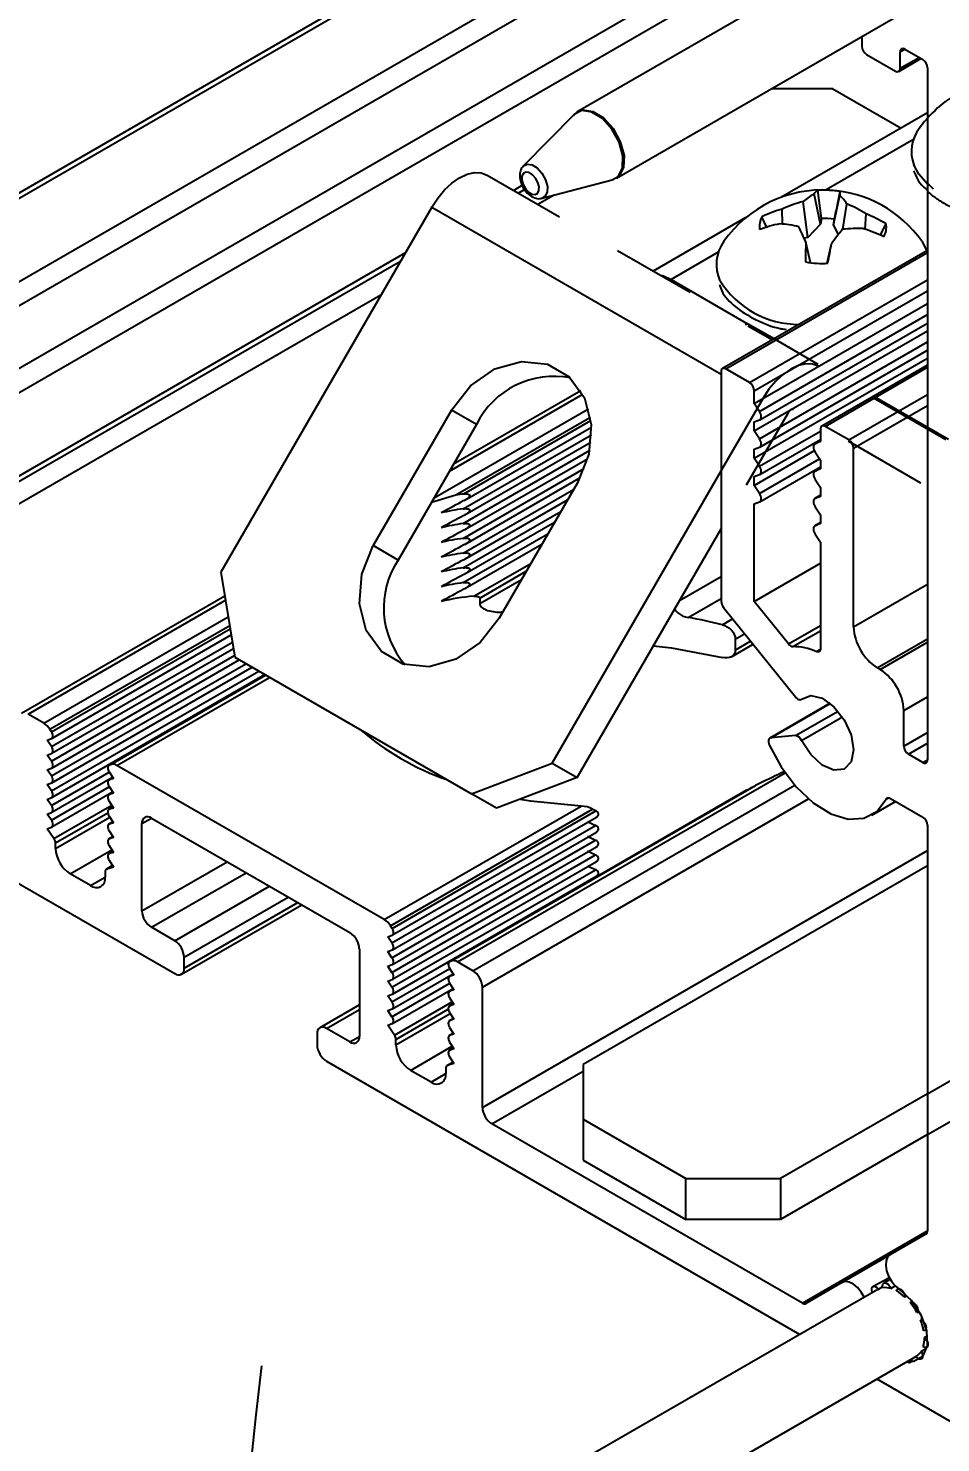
# Model space of a CAD drawing. Extents: x -1 to 10.4, y -10.7 to 0.
# Drawn here: x 6.357 to 7.72, y -5.267 to -3.153 of the extents above; entities that cross this region are included whole.
import ezdxf
from ezdxf import colors
from ezdxf.entities.mleader import LeaderData, LeaderLine
from ezdxf.math import Vec2, Vec3

# ---------------------------------------------------------------- set-up
doc = ezdxf.new("R2010")
doc.units = 0
doc.header["$LTSCALE"] = 0.5
doc.header["$MEASUREMENT"] = 0
doc.linetypes.add('HIDDEN', pattern=[0.375, 0.25, -0.125])
for name, color, linetype in [('Brackets', 181, 'CONTINUOUS'), ('Dimension', 10, 'CONTINUOUS'), ('FAB DWG', 221, 'CONTINUOUS'), ('Hardware', 242, 'CONTINUOUS'), ('Housing', 150, 'CONTINUOUS')]:
    doc.layers.add(name, color=color, linetype=linetype)
doc.styles.get("Standard").update_dxf_attribs({"font": 'arial.ttf'})

msp = doc.modelspace()

# ---------------------------------------------------------------- linework, layer by layer
at = {"layer": 'Brackets', "linetype": 'Continuous', "lineweight": 25, "transparency": 16777216}
for p, q in [((7.5593, -3.2434), (7.4671, -3.2434)), ((7.5593, -3.2434), (7.661, -3.302)), ((7.7006, -3.2791), (7.4813, -3.4057)), ((7.6797, -3.3192), (7.5493, -3.3945)), ((7.143, -3.4021), (7.1187, -3.4161)), ((6.96, -3.42), (6.6451, -3.9654)), ((6.96, -3.42), (7.3922, -3.6695)), ((7.4292, -3.4358), (7.291, -3.5156)), ((7.388, -3.4876), (7.3175, -3.5283)), ((7.3175, -3.5283), (7.4318, -3.5943)), ((7.3175, -3.5283), (7.3175, -3.5309)), ((6.8841, -3.5516), (6.0391, -4.0394)), ((7.4713, -3.6171), (7.4318, -3.5943)), ((6.9895, -3.7233), (6.8725, -3.9259)), ((7.0269, -3.7448), (6.9895, -3.7233)), ((7.0269, -3.7448), (6.9099, -3.9475)), ((7.1401, -4.2512), (7.3922, -3.8144)), ((7.1776, -3.8319), (7.0606, -4.0345)), ((7.1774, -4.2727), (7.3922, -3.9007)), ((6.9099, -3.9475), (6.8725, -3.9259)), ((6.6451, -3.9654), (6.6658, -4.0928)), ((6.6658, -4.0928), (7.0194, -4.297)), ((7.0194, -4.297), (7.1401, -4.2512)), ((7.1401, -4.2512), (7.1774, -4.2727)), ((7.1774, -4.2727), (7.0567, -4.3185)), ((7.0567, -4.3185), (7.0194, -4.297)), ((7.7006, -4.4045), (7.186, -4.7015)), ((7.186, -4.7015), (7.186, -4.7831)), ((7.7006, -4.7451), (7.4811, -4.8718)), ((7.186, -4.7831), (7.3397, -4.8718)), ((7.186, -4.7831), (7.186, -4.8441)), ((7.7006, -4.8061), (7.4811, -4.9328)), ((7.186, -4.8441), (7.3397, -4.9328)), ((7.3397, -4.9328), (7.3397, -4.8718)), ((7.3397, -4.8718), (7.4811, -4.8718)), ((7.4811, -4.8718), (7.4811, -4.9328)), ((7.4811, -4.9328), (7.3397, -4.9328))]:
    msp.add_line(p, q, dxfattribs=at)
at = {"layer": 'Brackets', "linetype": 'HIDDEN', "lineweight": 25, "transparency": 16777216}
for p, q in [((7.0427, -3.3723), (7.469, -3.6184)), ((7.9268, -3.88), (7.4713, -3.6171)), ((7.9228, -3.8804), (7.5377, -3.658)), ((7.8855, -3.9451), (7.4998, -3.7225)), ((7.8855, -3.9451), (7.5003, -3.7227)), ((8.6356, -3.8647), (7.7006, -4.4045))]:
    msp.add_line(p, q, dxfattribs=at)
at = {"layer": 'Brackets', "linetype": 'HIDDEN', "transparency": 16777216}
for p, q in [((7.455, -3.7057), (7.3922, -3.8144)), ((7.4923, -3.7273), (7.3922, -3.9007)), ((7.7006, -4.7451), (8.86, -4.0758)), ((7.7006, -4.8061), (8.86, -4.1368))]:
    msp.add_line(p, q, dxfattribs=at)
at = {"layer": 'Brackets', "linetype": 'Continuous', "lineweight": 25, "transparency": 16777216, "flags": 128}
for points in [[(6.96, -3.42), (6.9689, -3.4065), (6.979, -3.3944), (6.99, -3.3842), (7.0014, -3.3764), (7.0128, -3.3711), (7.0237, -3.3686), (7.0338, -3.369), (7.0427, -3.3723)], [(7.3013, -3.5216), (7.3061, -3.523), (7.3175, -3.5283)], [(6.9895, -3.7233), (7.0179, -3.6872), (7.0542, -3.6619), (7.0941, -3.6507), (7.1327, -3.6547), (7.1654, -3.6736), (7.1882, -3.705), (7.1983, -3.7451), (7.1947, -3.7892), (7.1776, -3.8319)], [(7.0606, -4.0345), (7.0322, -4.0706), (6.9958, -4.0958), (6.956, -4.1071), (6.9174, -4.1031), (6.8847, -4.0842), (6.8619, -4.0528), (6.8518, -4.0127), (6.8554, -3.9686), (6.8725, -3.9259)]]:
    msp.add_lwpolyline(points, dxfattribs=at)
at = {"layer": 'Brackets', "linetype": 'HIDDEN', "lineweight": 25, "transparency": 16777216, "flags": 128}
msp.add_lwpolyline([(7.5377, -3.658), (7.5288, -3.6547), (7.5187, -3.6543), (7.5077, -3.6568), (7.4963, -3.6621), (7.4849, -3.67), (7.474, -3.6802), (7.4638, -3.6922), (7.455, -3.7057)], dxfattribs=at)
at = {"layer": 'Brackets', "linetype": 'Continuous', "lineweight": 25, "transparency": 16777216}
for centre, radius, start, end in [((7.4294, -3.5908), 0.00427, 255.9205, 304.6717), ((7.1424, -3.8019), 0.1289, 78.8219, 153.7172), ((7.0171, -4.019), 0.1289, 146.2824, 221.1694)]:
    msp.add_arc(centre, radius, start, end, dxfattribs=at)
at = {"layer": 'Dimension', "transparency": 16777216}
msp.add_open_spline([(9.0855, -9.8777), (9.2782, -8.2996), (7.8957, -7.5147), (6.5131, -6.7299), (6.7059, -5.1518)], degree=3, dxfattribs=at)
at = {"layer": 'Hardware', "linetype": 'Continuous', "lineweight": 25, "transparency": 16777216}
for p, q in [((7.6289, -3.0172), (7.1783, -3.2773)), ((7.2358, -3.3769), (7.6881, -3.1158)), ((7.1728, -3.2816), (7.0968, -3.3585)), ((7.1247, -3.4069), (7.2293, -3.3795)), ((7.5405, -3.4456), (7.5313, -3.4004)), ((7.542, -3.4369), (7.5369, -3.3949)), ((7.5602, -3.4467), (7.5697, -3.4026)), ((7.4841, -3.4455), (7.4836, -3.423)), ((7.522, -3.4655), (7.5148, -3.4117)), ((7.574, -3.4533), (7.5803, -3.4155)), ((7.4604, -3.4507), (7.4531, -3.4345)), ((7.542, -3.4369), (7.5405, -3.4456)), ((7.5602, -3.4467), (7.5617, -3.4381)), ((7.6075, -3.4531), (7.6088, -3.4302)), ((7.63, -3.4623), (7.6388, -3.4452)), ((7.522, -3.4655), (7.5162, -3.4665)), ((7.5405, -3.4456), (7.522, -3.4655)), ((7.5676, -3.4609), (7.5602, -3.4467)), ((7.5256, -3.5031), (7.5189, -3.4727)), ((7.5509, -3.5041), (7.5573, -3.4749)), ((7.6921, -3.4712), (7.6997, -3.4852)), ((7.6436, -5.02), (7.6192, -5.0331)), ((7.6452, -5.0228), (7.6356, -5.028)), ((7.6265, -5.0375), (7.1782, -5.2963)), ((7.6265, -5.0375), (7.6273, -5.0371)), ((7.6273, -5.0371), (7.6338, -5.0333)), ((7.6458, -5.0361), (7.6525, -5.0321)), ((7.6572, -5.0361), (7.6561, -5.0367)), ((7.6668, -5.0489), (7.6697, -5.0471)), ((7.6781, -5.0553), (7.6752, -5.0568)), ((7.6848, -5.072), (7.6876, -5.0702)), ((7.6927, -5.0812), (7.6899, -5.0827)), ((7.6994, -5.1076), (7.6959, -5.1095)), ((7.6968, -5.0986), (7.6987, -5.0975)), ((7.6978, -5.1265), (7.691, -5.1303)), ((7.6995, -5.1239), (7.6995, -5.1239)), ((7.2357, -5.3959), (7.684, -5.1371))]:
    msp.add_line(p, q, dxfattribs=at)
at = {"layer": 'Hardware', "linetype": 'Continuous', "lineweight": 25, "transparency": 16777216, "flags": 128}
for points in [[(7.24, -3.3233), (7.2292, -3.3038), (7.2149, -3.2879), (7.1991, -3.2781), (7.1843, -3.2759), (7.1728, -3.2816)], [(7.1783, -3.2773), (7.1857, -3.2748), (7.2006, -3.277), (7.2165, -3.2868), (7.2309, -3.3028), (7.2417, -3.3224), (7.2472, -3.3428), (7.2466, -3.3608), (7.24, -3.3736), (7.2358, -3.3769)], [(7.7006, -3.2871), (7.6962, -3.2923), (7.6882, -3.3028)], [(7.2293, -3.3795), (7.2383, -3.3743), (7.2449, -3.3615), (7.2455, -3.3436), (7.24, -3.3233)], [(7.0968, -3.3585), (7.1025, -3.3557), (7.1098, -3.3568), (7.1176, -3.3616), (7.1246, -3.3695), (7.1299, -3.3791)], [(7.7006, -3.386), (7.6874, -3.3708), (7.6801, -3.3567)], [(7.1185, -3.3831), (7.1151, -3.3768), (7.1104, -3.3717), (7.1053, -3.3685), (7.1006, -3.3678), (7.0968, -3.3697), (7.0947, -3.3738), (7.0945, -3.3796), (7.0963, -3.3861), (7.0998, -3.3924), (7.1044, -3.3976), (7.1095, -3.4007), (7.1143, -3.4014), (7.118, -3.3996), (7.1201, -3.3954), (7.1203, -3.3897), (7.1185, -3.3831)], [(7.1299, -3.3791), (7.1327, -3.3891), (7.1324, -3.398), (7.1291, -3.4043), (7.1247, -3.4069)], [(7.634, -5.035), (7.6336, -5.032), (7.6341, -5.0295), (7.6355, -5.028), (7.6375, -5.0276), (7.6399, -5.0284), (7.6423, -5.0303), (7.6444, -5.033), (7.6458, -5.0361)], [(7.6184, -5.0422), (7.618, -5.0412), (7.6173, -5.0381), (7.6174, -5.0354), (7.6185, -5.0335), (7.6203, -5.0327), (7.6226, -5.0331), (7.6251, -5.0346), (7.6273, -5.0371)], [(7.6542, -5.0397), (7.655, -5.0376), (7.6567, -5.0364), (7.6589, -5.0365), (7.6613, -5.0377), (7.6636, -5.0399), (7.6655, -5.0428), (7.6666, -5.046), (7.6668, -5.0489)], [(7.6747, -5.0572), (7.6765, -5.0565), (7.6789, -5.057), (7.6813, -5.0586), (7.6835, -5.0611), (7.6851, -5.0641), (7.6859, -5.0672), (7.6858, -5.07), (7.6848, -5.072)], [(7.6899, -5.0827), (7.6923, -5.0836), (7.6947, -5.0856), (7.6967, -5.0884), (7.6981, -5.0915), (7.6985, -5.0945), (7.6981, -5.097), (7.6968, -5.0986), (7.6948, -5.0991)], [(7.6959, -5.1095), (7.6982, -5.1118), (7.7, -5.1147), (7.7011, -5.1178), (7.7012, -5.1207), (7.7004, -5.123), (7.6989, -5.1242), (7.6967, -5.1242), (7.6943, -5.1231)], [(7.691, -5.1303), (7.6926, -5.1333), (7.6933, -5.1364), (7.6931, -5.1391), (7.692, -5.141), (7.6902, -5.1418), (7.6879, -5.1415), (7.6855, -5.1399), (7.6833, -5.1375)], [(7.6769, -5.1412), (7.6769, -5.1426), (7.6764, -5.145), (7.675, -5.1465), (7.673, -5.1469), (7.6706, -5.1461), (7.6696, -5.1454)]]:
    msp.add_lwpolyline(points, dxfattribs=at)
at = {"layer": 'Hardware', "linetype": 'HIDDEN', "lineweight": 25, "transparency": 16777216, "flags": 128}
msp.add_lwpolyline([(7.9255, -3.4136), (7.8826, -3.4254), (7.8356, -3.4295), (7.7886, -3.4253), (7.7458, -3.4133), (7.711, -3.3946), (7.7006, -3.3841)], dxfattribs=at)
at = {"layer": 'Hardware', "linetype": 'HIDDEN', "lineweight": 25, "transparency": 16777216}
msp.add_arc((7.836, -3.4066), 0.1806, 111.3755, 138.5577, dxfattribs=at)
at = {"layer": 'Hardware', "linetype": 'Continuous', "lineweight": 25, "transparency": 16777216}
for centre, radius, start, end in [((7.7337, -3.3372), 0.0571, 142.8728, 199.9434), ((7.5443, -3.575), 0.1806, 86.7108, 144.912), ((7.5678, -3.4716), 0.0799, 117.1618, 131.545), ((7.5426, -3.4062), 0.0126, 116.7139, 152.8444), ((7.5443, -3.5564), 0.1616, 80.7896, 92.6319), ((7.5443, -3.575), 0.1806, 35.088, 86.7108), ((7.5281, -3.3963), 0.0421, 351.3659, 359.2938), ((7.5243, -3.4508), 0.0662, 32.2524, 46.6919), ((7.532, -3.5968), 0.1804, 105.5281, 115.9078), ((7.567, -3.605), 0.2001, 105.1019, 114.6032), ((7.5058, -3.595), 0.1944, 57.9939, 67.4497), ((7.4826, -3.4495), 0.0331, 153.0716, 187.3595), ((7.5207, -3.6442), 0.2033, 101.602, 110.4164), ((7.4655, -3.6324), 0.1879, 76.8369, 85.635), ((7.5443, -3.568), 0.1311, 82.4038, 91.0178), ((7.5362, -3.6126), 0.1963, 58.5061, 68.3172), ((7.606, -3.4494), 0.0331, 333.0716, 7.3595), ((6.974, -3.7078), 0.5935, 23.3426, 25.8), ((7.8375, -3.6722), 0.3428, 140.299, 144.8451), ((7.596, -3.6687), 0.2166, 87.6373, 95.8972), ((7.5335, -3.6774), 0.2361, 64.401, 72.3764), ((7.443, -3.5057), 0.0579, 143.3854, 205.1553), ((8.1798, -3.498), 0.6614, 177.8018, 180.3534), ((1.7431, -2.3823), 5.9159, 349.0696, 349.35707), ((7.5443, -3.3426), 0.1616, 260.7896, 272.6319), ((7.5096, -3.4544), 0.1411, 212.5361, 269.6323), ((7.6372, -5.0631), 0.0283, 72.326, 96.4306), ((7.6226, -5.0963), 0.0648, 46.9938, 60.8333), ((7.5996, -5.1193), 0.0974, 29.0925, 39.6278), ((7.6113, -5.115), 0.085, 10.7947, 22.3345), ((7.652, -5.111), 0.044, 344.1017, 2.0274), ((7.6736, -5.1194), 0.0205, 300.3881, 327.8459)]:
    msp.add_arc(centre, radius, start, end, dxfattribs=at)
for points, knots in [([(7.1803, -3.2765), (7.1799, -3.2766), (7.1762, -3.2774), (7.1737, -3.2808), (7.1715, -3.2838)], [0, 0, 0, 0, 0.0839914, 1, 1, 1, 1]), ([(7.0969, -3.3589), (7.0964, -3.3593), (7.0941, -3.3611), (7.092, -3.3664), (7.091, -3.374), (7.0927, -3.3833), (7.0973, -3.393), (7.1046, -3.4016), (7.1129, -3.4064), (7.12, -3.408), (7.1234, -3.4069), (7.1244, -3.4066)], [0, 0, 0, 0, 0.033095, 0.134925, 0.247878, 0.383631, 0.530633, 0.678484, 0.835975, 0.952988, 1, 1, 1, 1]), ([(7.6798, -3.3659), (7.6834, -3.3742), (7.6881, -3.3851), (7.6986, -3.3934), (7.7011, -3.3953)], [0, 0, 0, 0, 0.765098, 1, 1, 1, 1]), ([(7.5617, -3.4381), (7.5631, -3.431), (7.566, -3.4172), (7.5688, -3.4035), (7.5702, -3.3968)], [0, 0, 0, 0, 0.5143015, 1, 1, 1, 1]), ([(7.3898, -3.5355), (7.3908, -3.5388), (7.3945, -3.5512), (7.4126, -3.5697), (7.4427, -3.5888), (7.4701, -3.6), (7.487, -3.6026), (7.4894, -3.6029)], [0, 0, 0, 0, 0.099703, 0.373241, 0.658644, 0.950815, 1, 1, 1, 1])]:
    msp.add_open_spline(points, degree=3, knots=knots, dxfattribs=at)
at = {"layer": 'Hardware', "linetype": 'HIDDEN', "lineweight": 25, "transparency": 16777216}
msp.add_open_spline([(7.7006, -3.3965), (7.7061, -3.4017), (7.722, -3.4136), (7.7533, -3.4287), (7.7952, -3.439), (7.8401, -3.442), (7.8848, -3.4379), (7.9109, -3.4294), (7.9238, -3.4252)], degree=3, knots=[0.1711675, 0.1711675, 0.1711675, 0.1711675, 0.2689082, 0.4149633, 0.5622711, 0.7092976, 0.8563421, 1, 1, 1, 1], dxfattribs=at)
at = {"layer": 'Housing', "linetype": 'Continuous', "lineweight": 25, "transparency": 16777216}
for p, q in [((5.6782, -3.7826), (7.7006, -2.6151)), ((5.6803, -3.7895), (7.7006, -2.6232)), ((5.7342, -3.883), (7.7006, -2.7478)), ((5.7342, -3.9188), (7.7006, -2.7836)), ((7.6026, -2.9343), (5.775, -3.9894)), ((5.806, -4.0073), (7.6026, -2.9701)), ((7.6026, -3.1651), (7.6026, -3.1798)), ((7.6596, -3.1883), (7.6667, -3.1842)), ((7.6596, -3.2127), (7.6596, -3.1883)), ((7.6667, -3.1842), (7.6935, -3.1997)), ((7.6097, -3.192), (7.6526, -3.2168)), ((7.6576, -3.2173), (7.6908, -3.1981)), ((7.6596, -3.2127), (7.6879, -3.1964)), ((7.7006, -3.2119), (7.7006, -4.2459)), ((7.0822, -3.3951), (7.0952, -3.3875)), ((7.0893, -3.3992), (7.0986, -3.3938)), ((7.7006, -3.4847), (7.3943, -3.6615)), ((5.8599, -4.1007), (6.9205, -3.4884)), ((5.8649, -4.106), (6.9134, -3.5007)), ((7.3993, -3.662), (7.7006, -3.4881)), ((7.4347, -3.6824), (7.7006, -3.5289)), ((7.4417, -3.6947), (7.7006, -3.5452)), ((7.4417, -3.7135), (7.7006, -3.564)), ((7.4496, -3.7256), (7.7006, -3.5807)), ((7.4417, -3.7543), (7.7006, -3.6048)), ((7.4501, -3.7379), (7.7006, -3.5933)), ((7.4496, -3.7664), (7.7006, -3.6215)), ((7.4501, -3.7787), (7.7006, -3.6341)), ((7.4417, -3.7951), (7.7006, -3.6457)), ((7.7006, -3.6561), (7.5428, -3.7472)), ((7.3922, -3.6661), (7.3922, -4.0091)), ((7.4347, -3.6824), (7.3993, -3.662)), ((7.5478, -3.7477), (7.7006, -3.6595)), ((7.1827, -3.6946), (6.9924, -3.8044)), ((7.4417, -3.7135), (7.4417, -3.6947)), ((6.9866, -3.8146), (7.1856, -3.6997)), ((7.4496, -3.7256), (7.4417, -3.7135)), ((7.5832, -3.7681), (7.7006, -3.7003)), ((7.5902, -3.7804), (7.7006, -3.7167)), ((6.9635, -3.8546), (7.1942, -3.7214)), ((6.9958, -3.8503), (7.197, -3.7341)), ((7.008, -3.8488), (7.1977, -3.7392)), ((7.4417, -3.7412), (7.4496, -3.7381)), ((7.0069, -3.871), (7.1986, -3.7603)), ((7.0094, -3.858), (7.1986, -3.7488)), ((7.4417, -3.7543), (7.4417, -3.7412)), ((7.4496, -3.7664), (7.4417, -3.7543)), ((7.4496, -3.8073), (7.5407, -3.7547)), ((7.5407, -3.7518), (7.5407, -3.7706)), ((7.5832, -3.7681), (7.5478, -3.7477)), ((7.0095, -3.88), (7.1978, -3.7713)), ((7.4417, -3.782), (7.4496, -3.779)), ((7.4417, -3.7951), (7.4417, -3.782)), ((7.4501, -3.8196), (7.5407, -3.7672)), ((7.5407, -3.7691), (7.5324, -3.7739)), ((7.5329, -3.7737), (7.5407, -3.7691)), ((7.5407, -3.7706), (7.5329, -3.7737)), ((7.5902, -4.0474), (7.5902, -3.7804)), ((7.0069, -3.893), (7.1958, -3.7839)), ((7.0095, -3.902), (7.1928, -3.7962)), ((7.4417, -3.8359), (7.5317, -3.784)), ((7.4496, -3.8073), (7.4417, -3.7951)), ((7.4496, -3.8481), (7.5394, -3.7963)), ((7.5329, -3.7862), (7.5407, -3.7984)), ((7.5407, -3.7984), (7.5407, -3.8114)), ((7.0069, -3.9151), (7.1879, -3.8106)), ((7.0095, -3.9241), (7.1814, -3.8248)), ((7.4417, -3.8229), (7.4496, -3.8198)), ((7.4417, -3.8359), (7.4417, -3.8229)), ((7.4501, -3.8604), (7.5407, -3.8081)), ((7.5407, -3.8099), (7.5324, -3.8147)), ((7.5329, -3.8145), (7.5407, -3.81)), ((7.5407, -3.8114), (7.5329, -3.8145)), ((7.0069, -3.9371), (7.1718, -3.8419)), ((7.4496, -3.8481), (7.4417, -3.8359)), ((7.5329, -3.827), (7.5407, -3.8392)), ((7.5407, -3.8392), (7.5407, -3.8523)), ((6.9598, -3.861), (6.9958, -3.8503)), ((7.0095, -3.9461), (7.1627, -3.8577)), ((7.4417, -3.8637), (7.4496, -3.8606)), ((7.4417, -4.0094), (7.4417, -3.8637)), ((7.5407, -3.8507), (7.5324, -3.8556)), ((7.5329, -3.8553), (7.5407, -3.8508)), ((7.5407, -3.8523), (7.5329, -3.8553)), ((7.5329, -3.8678), (7.5407, -3.88)), ((7.0069, -3.9591), (7.1527, -3.875)), ((7.5407, -3.88), (7.5407, -3.8931)), ((7.0069, -3.9812), (7.1336, -3.9081)), ((7.0095, -3.9682), (7.1436, -3.8908)), ((7.5407, -3.8916), (7.5324, -3.8964)), ((7.5329, -3.8962), (7.5407, -3.8916)), ((7.5407, -3.8931), (7.5329, -3.8962)), ((7.5329, -3.9087), (7.5407, -3.9208)), ((7.0095, -3.9902), (7.1245, -3.9238)), ((7.5407, -3.9208), (7.5407, -4.0798)), ((7.4417, -4.0094), (7.5407, -3.9522)), ((7.0229, -4.0016), (7.1079, -3.9525)), ((7.0317, -4.0043), (7.1011, -3.9643)), ((7.3302, -4.0081), (7.3922, -3.9723)), ((7.0317, -4.0125), (7.0941, -3.9765)), ((7.5902, -4.0474), (7.7006, -3.9837)), ((6.651, -4.0016), (6.3473, -4.1769)), ((6.3572, -4.1779), (6.652, -4.0077)), ((7.0317, -4.0043), (7.0317, -4.0125)), ((7.3429, -4.0334), (7.3922, -4.005)), ((7.4927, -4.0728), (7.4417, -4.0094)), ((6.3804, -4.1912), (6.656, -4.0322)), ((7.3942, -4.0442), (7.4095, -4.0353)), ((7.3958, -4.0182), (7.5034, -4.1521)), ((5.6933, -4.0559), (6.576, -4.5655)), ((6.3895, -4.2003), (6.6581, -4.0453)), ((6.3921, -4.2043), (6.6589, -4.0503)), ((7.4135, -4.0657), (7.4274, -4.0576)), ((7.4927, -4.0728), (7.5407, -4.0451)), ((7.4996, -4.0769), (7.5407, -4.0531)), ((6.3918, -4.226), (6.6621, -4.07)), ((6.3924, -4.2142), (6.6604, -4.0595)), ((7.4079, -4.092), (7.4401, -4.0734)), ((7.4135, -4.0657), (7.4135, -4.082)), ((7.4135, -4.082), (7.4364, -4.0688)), ((7.6256, -4.1086), (7.7006, -4.0653)), ((7.6298, -4.1111), (7.7006, -4.0702)), ((6.3918, -4.2481), (6.6654, -4.0902)), ((6.3924, -4.2362), (6.6637, -4.0796)), ((6.3924, -4.2583), (6.6724, -4.0966)), ((7.5345, -4.0843), (7.5407, -4.0807)), ((6.3918, -4.2701), (6.6824, -4.1024)), ((6.3918, -4.2922), (6.7015, -4.1134)), ((6.3924, -4.2803), (6.6915, -4.1077)), ((6.3924, -4.3023), (6.7106, -4.1187)), ((6.7114, -4.1192), (6.4776, -4.2541)), ((6.478, -4.2539), (6.7114, -4.1192)), ((6.4806, -4.2529), (6.7118, -4.1194)), ((7.6298, -4.1111), (7.6256, -4.1086)), ((6.4897, -4.2543), (6.7176, -4.1228)), ((7.5551, -4.1616), (7.465, -4.2137)), ((7.4664, -4.2132), (7.5554, -4.1618)), ((7.6652, -4.1723), (7.7006, -4.1519)), ((6.3804, -4.1912), (6.3572, -4.1779)), ((7.5034, -4.2099), (7.5669, -4.1732)), ((7.5125, -4.2172), (7.5735, -4.1819)), ((7.6652, -4.2254), (7.6652, -4.1723)), ((6.3921, -4.2043), (6.3895, -4.2003)), ((7.6652, -4.2254), (7.7006, -4.205)), ((6.3855, -4.2169), (6.3921, -4.2143)), ((6.3918, -4.226), (6.3855, -4.2169)), ((7.5034, -4.2099), (7.4664, -4.2132)), ((7.6722, -4.2376), (7.7006, -4.2213)), ((6.3855, -4.2389), (6.3921, -4.2364)), ((6.3918, -4.2481), (6.3855, -4.2389)), ((7.6935, -4.2499), (7.6722, -4.2376)), ((7.6935, -4.2499), (7.7006, -4.2459)), ((6.3855, -4.261), (6.3921, -4.2584)), ((6.3918, -4.2701), (6.3855, -4.261)), ((6.3918, -4.3142), (6.4782, -4.2643)), ((6.4806, -4.2529), (6.478, -4.2539)), ((6.478, -4.2639), (6.4845, -4.274)), ((6.8891, -4.4849), (6.4897, -4.2543)), ((6.9984, -4.548), (7.4878, -4.2654)), ((6.3855, -4.283), (6.3921, -4.2805)), ((6.3918, -4.2922), (6.3855, -4.283)), ((6.3918, -4.3363), (6.4782, -4.2864)), ((6.3924, -4.3244), (6.4832, -4.272)), ((6.4836, -4.2727), (6.4776, -4.2761)), ((6.478, -4.286), (6.4845, -4.2961)), ((6.4782, -4.2759), (6.4837, -4.2727)), ((6.4845, -4.274), (6.4782, -4.2759)), ((6.9893, -4.5466), (7.4436, -4.2843)), ((7.0215, -4.5613), (7.5022, -4.2838)), ((6.3855, -4.3051), (6.3921, -4.3025)), ((6.3918, -4.3142), (6.3855, -4.3051)), ((6.3924, -4.3464), (6.4832, -4.294)), ((6.4836, -4.2947), (6.4776, -4.2982)), ((6.478, -4.308), (6.4845, -4.3181)), ((6.4782, -4.2979), (6.4837, -4.2948)), ((6.4845, -4.2961), (6.4782, -4.2979)), ((7.4301, -4.2916), (6.9863, -4.5478)), ((6.9867, -4.5476), (7.4314, -4.2908)), ((7.0356, -4.5858), (7.523, -4.3045)), ((7.6175, -4.3286), (7.6529, -4.3081)), ((7.6386, -4.3048), (7.6423, -4.3027)), ((7.6451, -4.3036), (7.6935, -4.3316)), ((6.3855, -4.3271), (6.3921, -4.3246)), ((6.3918, -4.3363), (6.3855, -4.3271)), ((6.3956, -4.3637), (6.4818, -4.314)), ((6.3978, -4.3703), (6.4761, -4.3251)), ((6.3978, -4.3784), (6.479, -4.3316)), ((6.4836, -4.3168), (6.4776, -4.3202)), ((6.478, -4.3301), (6.4845, -4.3402)), ((6.4782, -4.32), (6.4837, -4.3168)), ((6.4845, -4.3181), (6.4782, -4.32)), ((6.8891, -4.4849), (7.1831, -4.3151)), ((6.8982, -4.494), (7.2002, -4.3196)), ((6.9007, -4.498), (7.2052, -4.3222)), ((6.9011, -4.5078), (7.2059, -4.3319)), ((6.3855, -4.3492), (6.3921, -4.3466)), ((6.3956, -4.3637), (6.3855, -4.3492)), ((6.4836, -4.3388), (6.4776, -4.3423)), ((6.478, -4.3521), (6.4845, -4.3622)), ((6.4782, -4.342), (6.4837, -4.3389)), ((6.4845, -4.3402), (6.4782, -4.342)), ((6.527, -4.3412), (6.5411, -4.333)), ((6.527, -4.4718), (6.527, -4.3412)), ((6.5411, -4.333), (6.8376, -4.5042)), ((6.9005, -4.5197), (7.2048, -4.3441)), ((6.9011, -4.5299), (7.2059, -4.3539)), ((7.7006, -4.3438), (7.7006, -4.95)), ((6.3978, -4.3784), (6.3978, -4.3703)), ((6.4836, -4.3609), (6.4776, -4.3643)), ((6.478, -4.3742), (6.4845, -4.3843)), ((6.4782, -4.3641), (6.4837, -4.3609)), ((6.4845, -4.3622), (6.4782, -4.3641)), ((6.9005, -4.5417), (7.2048, -4.3661)), ((6.4198, -4.4164), (6.4821, -4.3804)), ((6.4836, -4.3829), (6.4776, -4.3864)), ((6.478, -4.3962), (6.4845, -4.4063)), ((6.4782, -4.3861), (6.4837, -4.383)), ((6.4845, -4.3843), (6.4782, -4.3861)), ((6.9005, -4.5638), (7.2048, -4.3881)), ((6.9011, -4.5519), (7.2059, -4.376)), ((7.0356, -4.7655), (7.7006, -4.3816)), ((6.4503, -4.434), (6.4198, -4.4164)), ((6.4722, -4.4132), (6.4722, -4.4214)), ((6.4831, -4.4042), (6.4739, -4.4095)), ((6.4745, -4.4093), (6.4832, -4.4042)), ((6.4845, -4.4063), (6.4745, -4.4093)), ((6.527, -4.4718), (6.6543, -4.3983)), ((6.5411, -4.4963), (6.6825, -4.4147)), ((6.9005, -4.5858), (7.2048, -4.4102)), ((6.9011, -4.574), (7.2059, -4.398)), ((6.4503, -4.434), (6.4722, -4.4214)), ((6.576, -4.5165), (6.7175, -4.4348)), ((6.9011, -4.596), (7.2059, -4.4201)), ((6.5902, -4.541), (6.7457, -4.4512)), ((6.5902, -4.5573), (6.7599, -4.4593)), ((6.586, -4.5665), (6.7657, -4.4627)), ((6.576, -4.5165), (6.5411, -4.4963)), ((6.9007, -4.498), (6.8982, -4.494)), ((6.8942, -4.5106), (6.9007, -4.508)), ((6.9005, -4.5197), (6.8942, -4.5106)), ((6.5902, -4.5573), (6.5902, -4.541)), ((6.8518, -4.5287), (6.8518, -4.6593)), ((6.8942, -4.5326), (6.9007, -4.53)), ((6.9005, -4.5417), (6.8942, -4.5326)), ((6.8942, -4.5546), (6.9007, -4.5521)), ((6.9005, -4.5638), (6.8942, -4.5546)), ((6.9005, -4.6079), (6.9869, -4.558)), ((6.9893, -4.5466), (6.9867, -4.5476)), ((6.9867, -4.5576), (6.9932, -4.5677)), ((7.0215, -4.5613), (6.9984, -4.548)), ((6.8942, -4.5767), (6.9007, -4.5741)), ((6.9005, -4.5858), (6.8942, -4.5767)), ((6.9005, -4.6299), (6.9869, -4.58)), ((6.9011, -4.618), (6.9919, -4.5656)), ((6.9923, -4.5663), (6.9863, -4.5698)), ((6.9867, -4.5796), (6.9932, -4.5897)), ((6.9869, -4.5695), (6.9924, -4.5664)), ((6.9932, -4.5677), (6.9869, -4.5695)), ((7.0356, -4.7655), (7.0356, -4.5858)), ((6.8942, -4.5987), (6.9007, -4.5962)), ((6.9005, -4.6079), (6.8942, -4.5987)), ((6.9011, -4.6401), (6.9919, -4.5877)), ((6.9043, -4.6574), (6.9905, -4.6076)), ((6.9923, -4.5884), (6.9863, -4.5918)), ((6.9867, -4.6017), (6.9932, -4.6118)), ((6.9869, -4.5916), (6.9924, -4.5884)), ((6.9932, -4.5897), (6.9869, -4.5916)), ((6.8518, -4.6123), (6.7927, -4.6464)), ((6.8027, -4.6474), (6.8518, -4.619)), ((6.8942, -4.6208), (6.9007, -4.6182)), ((6.9005, -4.6299), (6.8942, -4.6208)), ((6.9065, -4.6639), (6.9847, -4.6188)), ((6.9065, -4.6721), (6.9877, -4.6253)), ((6.9923, -4.6104), (6.9863, -4.6139)), ((6.9867, -4.6237), (6.9932, -4.6338)), ((6.9869, -4.6136), (6.9924, -4.6105)), ((6.9932, -4.6118), (6.9869, -4.6136)), ((6.8376, -4.6675), (6.8027, -4.6474)), ((6.8942, -4.6428), (6.9007, -4.6403)), ((6.9043, -4.6574), (6.8942, -4.6428)), ((6.9923, -4.6325), (6.9863, -4.6359)), ((6.9867, -4.6458), (6.9932, -4.6559)), ((6.9869, -4.6357), (6.9924, -4.6325)), ((6.9932, -4.6338), (6.9869, -4.6357)), ((6.7886, -4.6555), (6.7886, -4.6719)), ((6.8376, -4.6675), (6.8518, -4.6593)), ((6.9065, -4.6721), (6.9065, -4.6639)), ((6.9923, -4.6545), (6.9863, -4.658)), ((6.9867, -4.6678), (6.9932, -4.6779)), ((6.9869, -4.6577), (6.9924, -4.6546)), ((6.9932, -4.6559), (6.9869, -4.6577)), ((6.9284, -4.7101), (6.9907, -4.6741)), ((6.9923, -4.6766), (6.9863, -4.68)), ((6.9867, -4.6899), (6.9932, -4.7)), ((6.9869, -4.6798), (6.9924, -4.6766)), ((6.9932, -4.6779), (6.9869, -4.6798)), ((6.8027, -4.6964), (7.5101, -5.1047)), ((6.959, -4.7277), (6.9284, -4.7101)), ((6.9809, -4.7068), (6.9809, -4.715)), ((6.9918, -4.6978), (6.9825, -4.7032)), ((6.9831, -4.7029), (6.9919, -4.6979)), ((6.9932, -4.7), (6.9831, -4.7029)), ((7.0498, -4.79), (7.186, -4.7113)), ((6.959, -4.7277), (6.9809, -4.715)), ((7.5138, -5.0579), (7.0498, -4.79)), ((7.5138, -5.0579), (7.7006, -4.95)), ((7.6985, -4.9546), (7.6445, -4.9858)), ((7.5728, -5.0272), (7.6441, -4.986)), ((7.5728, -5.0272), (7.5188, -5.0584)), ((7.6251, -5.1711), (7.743, -5.2391))]:
    msp.add_line(p, q, dxfattribs=at)
at = {"layer": 'Housing', "linetype": 'Continuous', "lineweight": 25, "transparency": 16777216, "flags": 128}
for points in [[(7.4496, -3.7381), (7.4507, -3.7375), (7.4515, -3.7364), (7.452, -3.735), (7.4521, -3.7333), (7.452, -3.7315), (7.4515, -3.7295), (7.4507, -3.7275), (7.4496, -3.7256)], [(7.4496, -3.779), (7.4507, -3.7783), (7.4515, -3.7772), (7.452, -3.7758), (7.4521, -3.7742), (7.452, -3.7723), (7.4515, -3.7703), (7.4507, -3.7683), (7.4496, -3.7664)], [(7.5329, -3.7737), (7.5318, -3.7744), (7.531, -3.7754), (7.5305, -3.7768), (7.5303, -3.7785), (7.5305, -3.7803), (7.531, -3.7823), (7.5318, -3.7843), (7.5329, -3.7862)], [(7.4496, -3.8198), (7.4507, -3.8191), (7.4515, -3.8181), (7.452, -3.8167), (7.4521, -3.815), (7.452, -3.8131), (7.4515, -3.8112), (7.4507, -3.8092), (7.4496, -3.8073)], [(7.5329, -3.8145), (7.5318, -3.8152), (7.531, -3.8162), (7.5305, -3.8176), (7.5303, -3.8193), (7.5305, -3.8212), (7.531, -3.8231), (7.5318, -3.8251), (7.5329, -3.827)], [(7.4496, -3.8606), (7.4507, -3.8599), (7.4515, -3.8589), (7.452, -3.8575), (7.4521, -3.8558), (7.452, -3.854), (7.4515, -3.852), (7.4507, -3.85), (7.4496, -3.8481)], [(7.5329, -3.8553), (7.5318, -3.856), (7.531, -3.8571), (7.5305, -3.8585), (7.5303, -3.8601), (7.5305, -3.862), (7.531, -3.864), (7.5318, -3.8659), (7.5329, -3.8678)], [(7.5329, -3.8962), (7.5318, -3.8968), (7.531, -3.8979), (7.5305, -3.8993), (7.5303, -3.901), (7.5305, -3.9028), (7.531, -3.9048), (7.5318, -3.9068), (7.5329, -3.9087)], [(7.2913, -4.0756), (7.3179, -4.0786), (7.3942, -4.0931)], [(7.5407, -4.0798), (7.5406, -4.0812), (7.5403, -4.0824), (7.5397, -4.0834), (7.539, -4.0842), (7.538, -4.0846), (7.5369, -4.0848), (7.5358, -4.0847), (7.5345, -4.0843)], [(7.5034, -4.1521), (7.5045, -4.1534), (7.5057, -4.1544), (7.507, -4.1553), (7.5083, -4.1558), (7.5095, -4.1561), (7.5106, -4.1562), (7.5116, -4.1559), (7.5125, -4.1553)], [(7.5125, -4.1553), (7.5261, -4.1499), (7.5432, -4.1539), (7.5609, -4.1667), (7.5762, -4.1861), (7.5866, -4.2089), (7.5902, -4.2311), (7.5866, -4.2492), (7.5762, -4.26), (7.5609, -4.2617), (7.5432, -4.254), (7.5261, -4.2383), (7.5125, -4.2172)], [(6.3921, -4.2143), (6.3929, -4.2138), (6.3936, -4.213), (6.394, -4.2118), (6.3941, -4.2105), (6.394, -4.209), (6.3936, -4.2074), (6.3929, -4.2058), (6.3921, -4.2043)], [(6.3921, -4.2364), (6.3929, -4.2358), (6.3936, -4.2349), (6.394, -4.2338), (6.3941, -4.2324), (6.3939, -4.2308), (6.3935, -4.2292), (6.3928, -4.2276), (6.3918, -4.226)], [(7.4664, -4.2132), (7.4653, -4.2135), (7.4643, -4.2142), (7.4635, -4.2152), (7.4631, -4.2165), (7.4629, -4.2181), (7.463, -4.2198), (7.4634, -4.2217), (7.4641, -4.2235)], [(7.4641, -4.2235), (7.482, -4.2567), (7.5044, -4.2862), (7.5298, -4.3101), (7.5564, -4.3266), (7.5823, -4.3345), (7.6057, -4.3334), (7.6249, -4.3233), (7.6386, -4.3048)], [(6.3921, -4.2584), (6.3929, -4.2579), (6.3936, -4.257), (6.394, -4.2558), (6.3941, -4.2544), (6.3939, -4.2529), (6.3935, -4.2512), (6.3928, -4.2496), (6.3918, -4.2481)], [(6.478, -4.2539), (6.4771, -4.2545), (6.4765, -4.2553), (6.4761, -4.2564), (6.476, -4.2578), (6.4761, -4.2593), (6.4765, -4.2608), (6.4771, -4.2624), (6.478, -4.2639)], [(6.3921, -4.2805), (6.3929, -4.2799), (6.3936, -4.279), (6.394, -4.2779), (6.3941, -4.2765), (6.3939, -4.2749), (6.3935, -4.2733), (6.3928, -4.2717), (6.3918, -4.2701)], [(6.4782, -4.2759), (6.4773, -4.2764), (6.4766, -4.2772), (6.4761, -4.2783), (6.476, -4.2796), (6.4761, -4.2812), (6.4765, -4.2828), (6.4771, -4.2844), (6.478, -4.286)], [(6.3921, -4.3025), (6.3929, -4.302), (6.3936, -4.3011), (6.394, -4.2999), (6.3941, -4.2985), (6.3939, -4.297), (6.3935, -4.2953), (6.3928, -4.2937), (6.3918, -4.2922)], [(6.4782, -4.2979), (6.4773, -4.2984), (6.4766, -4.2992), (6.4761, -4.3003), (6.476, -4.3017), (6.4761, -4.3032), (6.4765, -4.3048), (6.4771, -4.3065), (6.478, -4.308)], [(7.1831, -4.3151), (7.1076, -4.3076), (7.0922, -4.3051)], [(7.6386, -4.3048), (7.6391, -4.304), (7.6397, -4.3034), (7.6404, -4.303), (7.6412, -4.3027), (7.6421, -4.3027), (7.6431, -4.3028), (7.6441, -4.3031), (7.6451, -4.3036)], [(6.3921, -4.3246), (6.3929, -4.324), (6.3936, -4.3231), (6.394, -4.322), (6.3941, -4.3206), (6.3939, -4.319), (6.3935, -4.3174), (6.3928, -4.3158), (6.3918, -4.3142)], [(6.4782, -4.32), (6.4773, -4.3205), (6.4766, -4.3213), (6.4761, -4.3224), (6.476, -4.3237), (6.4761, -4.3253), (6.4765, -4.3269), (6.4771, -4.3285), (6.478, -4.3301)], [(6.3921, -4.3466), (6.3929, -4.3461), (6.3936, -4.3452), (6.394, -4.344), (6.3941, -4.3426), (6.3939, -4.3411), (6.3935, -4.3394), (6.3928, -4.3378), (6.3918, -4.3363)], [(6.4782, -4.342), (6.4773, -4.3425), (6.4766, -4.3433), (6.4761, -4.3444), (6.476, -4.3458), (6.4761, -4.3473), (6.4765, -4.3489), (6.4771, -4.3506), (6.478, -4.3521)], [(6.4782, -4.3641), (6.4773, -4.3646), (6.4766, -4.3654), (6.4761, -4.3665), (6.476, -4.3678), (6.4761, -4.3694), (6.4765, -4.371), (6.4771, -4.3726), (6.478, -4.3742)], [(6.4782, -4.3861), (6.4773, -4.3866), (6.4766, -4.3874), (6.4761, -4.3885), (6.476, -4.3899), (6.4761, -4.3914), (6.4765, -4.393), (6.4771, -4.3946), (6.478, -4.3962)], [(6.9007, -4.508), (6.9016, -4.5075), (6.9022, -4.5066), (6.9026, -4.5055), (6.9028, -4.5042), (6.9026, -4.5027), (6.9022, -4.5011), (6.9016, -4.4995), (6.9007, -4.498)], [(6.9007, -4.53), (6.9016, -4.5295), (6.9023, -4.5286), (6.9027, -4.5274), (6.9028, -4.526), (6.9026, -4.5245), (6.9021, -4.5228), (6.9014, -4.5212), (6.9005, -4.5197)], [(6.9007, -4.5521), (6.9016, -4.5515), (6.9023, -4.5506), (6.9027, -4.5495), (6.9028, -4.5481), (6.9026, -4.5465), (6.9021, -4.5449), (6.9014, -4.5433), (6.9005, -4.5417)], [(6.9007, -4.5741), (6.9016, -4.5736), (6.9023, -4.5727), (6.9027, -4.5715), (6.9028, -4.5701), (6.9026, -4.5686), (6.9021, -4.5669), (6.9014, -4.5653), (6.9005, -4.5638)], [(6.9867, -4.5476), (6.9858, -4.5481), (6.9852, -4.549), (6.9848, -4.5501), (6.9846, -4.5514), (6.9848, -4.5529), (6.9852, -4.5545), (6.9858, -4.5561), (6.9867, -4.5576)], [(6.9007, -4.5962), (6.9016, -4.5956), (6.9023, -4.5947), (6.9027, -4.5936), (6.9028, -4.5922), (6.9026, -4.5906), (6.9021, -4.589), (6.9014, -4.5874), (6.9005, -4.5858)], [(6.9869, -4.5695), (6.986, -4.57), (6.9853, -4.5708), (6.9848, -4.5719), (6.9846, -4.5733), (6.9848, -4.5748), (6.9851, -4.5764), (6.9858, -4.5781), (6.9867, -4.5796)], [(6.9869, -4.5916), (6.986, -4.5921), (6.9853, -4.5929), (6.9848, -4.594), (6.9846, -4.5953), (6.9848, -4.5969), (6.9851, -4.5985), (6.9858, -4.6001), (6.9867, -4.6017)], [(6.9007, -4.6182), (6.9016, -4.6177), (6.9023, -4.6168), (6.9027, -4.6156), (6.9028, -4.6142), (6.9026, -4.6127), (6.9021, -4.611), (6.9014, -4.6094), (6.9005, -4.6079)], [(6.9869, -4.6136), (6.986, -4.6141), (6.9853, -4.6149), (6.9848, -4.616), (6.9846, -4.6174), (6.9848, -4.6189), (6.9851, -4.6205), (6.9858, -4.6222), (6.9867, -4.6237)], [(6.9007, -4.6403), (6.9016, -4.6397), (6.9023, -4.6388), (6.9027, -4.6377), (6.9028, -4.6363), (6.9026, -4.6347), (6.9021, -4.6331), (6.9014, -4.6315), (6.9005, -4.6299)], [(6.9869, -4.6357), (6.986, -4.6362), (6.9853, -4.637), (6.9848, -4.6381), (6.9846, -4.6394), (6.9848, -4.641), (6.9851, -4.6426), (6.9858, -4.6442), (6.9867, -4.6458)], [(6.9869, -4.6577), (6.986, -4.6582), (6.9853, -4.659), (6.9848, -4.6601), (6.9846, -4.6615), (6.9848, -4.663), (6.9851, -4.6646), (6.9858, -4.6663), (6.9867, -4.6678)], [(6.9869, -4.6798), (6.986, -4.6803), (6.9853, -4.6811), (6.9848, -4.6822), (6.9846, -4.6835), (6.9848, -4.685), (6.9851, -4.6867), (6.9858, -4.6883), (6.9867, -4.6899)], [(7.6445, -4.9858), (7.6408, -4.9894), (7.6386, -4.9949), (7.6382, -5.0018), (7.6395, -5.0096), (7.6425, -5.0177), (7.6469, -5.0253), (7.6524, -5.0319), (7.6585, -5.037)], [(7.606, -5.0493), (7.6058, -5.049), (7.6014, -5.0414), (7.5959, -5.0348), (7.5898, -5.0297), (7.5836, -5.0266), (7.5778, -5.0258), (7.5728, -5.0272)], [(7.6585, -5.037), (7.6764, -5.0533), (7.6908, -5.0753), (7.6991, -5.0995), (7.6999, -5.1215), (7.6932, -5.1377), (7.68, -5.1453), (7.67, -5.1452)]]:
    msp.add_lwpolyline(points, dxfattribs=at)
at = {"layer": 'Housing', "linetype": 'HIDDEN', "lineweight": 25, "transparency": 16777216, "flags": 128}
msp.add_lwpolyline([(7.5003, -3.7227), (7.4995, -3.7224), (7.4985, -3.7223), (7.4974, -3.7226), (7.4963, -3.7231), (7.4952, -3.7239), (7.4942, -3.7248), (7.4932, -3.726), (7.4923, -3.7273)], dxfattribs=at)
at = {"layer": 'Housing', "linetype": 'Continuous', "lineweight": 25, "transparency": 16777216}
for centre, radius, start, end in [((7.618, -3.1791), 0.0154, 182.6055, 237.3945), ((7.6639, -3.1876), 0.00437, 50.7967, 189.214), ((7.6553, -3.2134), 0.00437, 230.7967, 9.214), ((7.6852, -3.2126), 0.0154, 2.6055, 57.3945), ((7.3965, -3.6654), 0.00437, 50.7967, 189.214), ((7.4264, -3.6954), 0.0154, 2.6055, 57.3945), ((7.545, -3.7511), 0.00437, 50.7967, 189.214), ((7.5749, -3.7811), 0.0154, 2.6055, 57.3945), ((7.4076, -4.0084), 0.0153, 182.6393, 219.7721), ((7.2312, -4.6951), 0.671, 75.9401, 80.4117), ((7.667, -4.0439), 0.0768, 182.6055, 237.3945), ((7.5005, -4.0676), 0.00936, 213.8979, 264.4975), ((7.5008, -4.1573), 0.0804, 65.2098, 90.8907), ((7.5884, -4.1758), 0.0768, 2.6055, 57.3945), ((6.3657, -4.2151), 0.028, 31.8166, 58.3212), ((7.1189, -3.8888), 0.4102, 229.4165, 250.5889), ((7.5019, -4.221), 0.0112, 19.9889, 82.5983), ((7.6805, -4.2247), 0.0154, 182.6055, 237.3945), ((7.6963, -4.2466), 0.00437, 230.7967, 9.214), ((6.4836, -4.2632), 0.0107, 55.5958, 106.5632), ((6.5356, -4.3398), 0.00873, 50.7967, 189.214), ((7.6852, -4.3445), 0.0154, 2.6055, 57.3945), ((6.3859, -4.3708), 0.012, 2.3555, 35.7765), ((6.4454, -4.3763), 0.0476, 182.6055, 237.3945), ((6.4759, -4.4127), 0.00371, 112.5512, 187.6416), ((6.4588, -4.4235), 0.0135, 230.7967, 9.2139), ((6.5577, -4.4704), 0.0307, 182.6055, 237.3945), ((6.8744, -4.5087), 0.028, 31.8165, 58.3212), ((6.5594, -4.5424), 0.0307, 2.6055, 57.3945), ((6.8211, -4.5301), 0.0307, 2.6055, 57.3945), ((6.5815, -4.5587), 0.00873, 230.7967, 9.214), ((6.9923, -4.5568), 0.0107, 55.5961, 106.5613), ((7.0049, -4.5872), 0.0307, 2.6055, 57.3945), ((6.7972, -4.6541), 0.00873, 50.7967, 189.214), ((6.8432, -4.6607), 0.00873, 230.7967, 9.214), ((6.8945, -4.6644), 0.012, 2.3554, 35.7765), ((6.8193, -4.6705), 0.0307, 182.6055, 237.3945), ((6.9541, -4.6699), 0.0476, 182.6054, 237.3945), ((6.9846, -4.7064), 0.00371, 112.5511, 187.6412), ((6.9675, -4.7172), 0.0135, 230.7966, 9.2134), ((7.0663, -4.7641), 0.0307, 182.6055, 237.3945), ((7.6956, -4.9505), 0.00503, 305.698, 5.6204), ((7.5168, -5.0538), 0.00503, 234.3818, 294.3139)]:
    msp.add_arc(centre, radius, start, end, dxfattribs=at)
for centre, major_axis, ratio, start_param, end_param in [((7.2197, -3.7917), (0.4372, 0.2133), 0.07505, 2.039413, 2.130338), ((7.2197, -4.3579), (-0.325, 0.4684), 0.625209, 5.951022, 5.983172), ((7.2197, -4.3505), (-0.3365, 0.4294), 0.650969, 5.913482, 6.001685), ((7.2197, -3.8138), (0.4372, 0.2133), 0.075065, 2.039407, 2.130332), ((7.2197, -4.3726), (-0.3365, 0.4294), 0.650969, 5.913481, 6.001685), ((7.2197, -3.8358), (0.4372, 0.2133), 0.075064, 2.039406, 2.130332), ((7.2197, -4.3946), (-0.3365, 0.4294), 0.650969, 5.913482, 6.001684), ((7.2197, -3.8579), (0.4372, 0.2133), 0.075064, 2.039407, 2.130332), ((7.2197, -4.4167), (-0.3365, 0.4294), 0.650969, 5.91348, 6.001684), ((7.2197, -3.8799), (0.4372, 0.2133), 0.075065, 2.039405, 2.130331), ((7.2197, -4.4387), (-0.3365, 0.4294), 0.650969, 5.913482, 6.001684), ((7.2197, -3.902), (0.4372, 0.2133), 0.075065, 2.039407, 2.130331), ((7.2197, -4.4608), (-0.3365, 0.4294), 0.650969, 5.91348, 6.001684), ((7.2197, -3.924), (0.4372, 0.2133), 0.075064, 2.039406, 2.130331), ((7.2197, -4.4828), (-0.3365, 0.4294), 0.650971, 5.872143, 6.001681), ((7.2197, -4.3579), (0.4372, 0.2133), 0.07505, 5.180997, 5.213148), ((7.2197, -3.865), (-0.325, 0.4684), 0.625208, 2.259632, 2.271065), ((7.2197, -3.9079), (-0.3365, 0.4294), 0.650967, 2.20223, 2.229778), ((7.2197, -3.9299), (-0.3365, 0.4294), 0.650967, 2.20223, 2.229778), ((7.2197, -3.952), (-0.3365, 0.4294), 0.650967, 2.20223, 2.229778), ((7.2197, -3.974), (-0.3365, 0.4294), 0.650967, 2.20223, 2.229778)]:
    msp.add_ellipse(centre, major_axis=major_axis, ratio=ratio, start_param=start_param, end_param=end_param, dxfattribs=at)
for points, knots in [([(7.008, -3.8488), (7.0097, -3.8486), (7.0114, -3.8485), (7.0139, -3.8488), (7.0147, -3.849), (7.0161, -3.8497), (7.0167, -3.8502), (7.0167, -3.8519), (7.0161, -3.8528), (7.0147, -3.8544), (7.0139, -3.855), (7.0114, -3.8568), (7.0097, -3.8579), (7.008, -3.8588)], [0, 0, 0, 0, 0.25, 0.25, 0.375, 0.375, 0.5, 0.5, 0.625, 0.625, 0.75, 0.75, 1, 1, 1, 1]), ([(7.0069, -3.871), (7.0088, -3.8707), (7.0106, -3.8706), (7.0132, -3.8708), (7.0141, -3.8709), (7.0156, -3.8714), (7.0164, -3.8719), (7.0169, -3.8734), (7.0164, -3.8745), (7.015, -3.8761), (7.0142, -3.8769), (7.0116, -3.8788), (7.0098, -3.8799), (7.008, -3.8808)], [0, 0, 0, 0, 0.25, 0.25, 0.375, 0.375, 0.5, 0.5, 0.625, 0.625, 0.75, 0.75, 1, 1, 1, 1]), ([(7.0069, -3.893), (7.0088, -3.8928), (7.0106, -3.8926), (7.0132, -3.8928), (7.0141, -3.8929), (7.0156, -3.8935), (7.0164, -3.8939), (7.0169, -3.8955), (7.0164, -3.8965), (7.015, -3.8982), (7.0142, -3.8989), (7.0116, -3.9008), (7.0098, -3.9019), (7.008, -3.9029)], [0, 0, 0, 0, 0.25, 0.25, 0.375, 0.375, 0.5, 0.5, 0.625, 0.625, 0.75, 0.75, 1, 1, 1, 1]), ([(7.0069, -3.9151), (7.0088, -3.9148), (7.0106, -3.9147), (7.0132, -3.9149), (7.0141, -3.915), (7.0156, -3.9155), (7.0164, -3.9159), (7.0169, -3.9175), (7.0164, -3.9186), (7.015, -3.9202), (7.0142, -3.921), (7.0116, -3.9229), (7.0098, -3.924), (7.008, -3.9249)], [0, 0, 0, 0, 0.25, 0.25, 0.375, 0.375, 0.5, 0.5, 0.625, 0.625, 0.75, 0.75, 1, 1, 1, 1]), ([(7.0069, -3.9371), (7.0088, -3.9369), (7.0106, -3.9367), (7.0132, -3.9369), (7.0141, -3.937), (7.0156, -3.9376), (7.0164, -3.938), (7.0169, -3.9396), (7.0164, -3.9406), (7.015, -3.9423), (7.0142, -3.943), (7.0116, -3.9449), (7.0098, -3.946), (7.008, -3.947)], [0, 0, 0, 0, 0.25, 0.25, 0.375, 0.375, 0.5, 0.5, 0.625, 0.625, 0.75, 0.75, 1, 1, 1, 1]), ([(7.0069, -3.9591), (7.0088, -3.9589), (7.0106, -3.9588), (7.0132, -3.959), (7.0141, -3.9591), (7.0156, -3.9596), (7.0164, -3.96), (7.0169, -3.9616), (7.0164, -3.9627), (7.015, -3.9643), (7.0142, -3.965), (7.0116, -3.967), (7.0098, -3.968), (7.008, -3.969)], [0, 0, 0, 0, 0.25, 0.25, 0.375, 0.375, 0.5, 0.5, 0.625, 0.625, 0.75, 0.75, 1, 1, 1, 1]), ([(7.0069, -3.9812), (7.0088, -3.981), (7.0106, -3.9808), (7.0132, -3.981), (7.0141, -3.9811), (7.0156, -3.9817), (7.0164, -3.9821), (7.0169, -3.9837), (7.0164, -3.9847), (7.015, -3.9864), (7.0142, -3.9871), (7.0116, -3.989), (7.0098, -3.9901), (7.008, -3.9911)], [0, 0, 0, 0, 0.25, 0.25, 0.375, 0.375, 0.5, 0.5, 0.625, 0.625, 0.75, 0.75, 1, 1, 1, 1]), ([(7.0229, -4.0016), (7.0247, -4.0015), (7.0264, -4.0015), (7.0289, -4.0019), (7.0297, -4.0021), (7.0311, -4.0029), (7.0317, -4.0035), (7.0317, -4.0043)], [0, 0, 0, 0, 0.5, 0.5, 0.75, 0.75, 1, 1, 1, 1]), ([(7.0317, -4.0125), (7.0319, -4.0136), (7.0322, -4.016), (7.0353, -4.0194), (7.045, -4.0238), (7.0559, -4.0257), (7.0652, -4.0251), (7.0661, -4.025)], [0, 0, 0, 0, 0.084444, 0.191565, 0.383853, 0.937607, 1, 1, 1, 1]), ([(7.3229, -4.0208), (7.3234, -4.0216), (7.3248, -4.0242), (7.3291, -4.0279), (7.3354, -4.0316), (7.3403, -4.0328), (7.3429, -4.0334)], [0, 0, 0, 0, 0.1301759, 0.3845653, 0.6751477, 1, 1, 1, 1]), ([(7.3942, -4.0442), (7.3992, -4.0454), (7.4041, -4.0483), (7.4113, -4.0563), (7.4135, -4.0612), (7.4135, -4.0657)], [0, 0, 0, 0, 0.5, 0.5, 1, 1, 1, 1]), ([(7.4135, -4.082), (7.4135, -4.0865), (7.4113, -4.0901), (7.4041, -4.0941), (7.3992, -4.0944), (7.3942, -4.0931)], [0, 0, 0, 0, 0.5, 0.5, 1, 1, 1, 1]), ([(7.4875, -4.2632), (7.4859, -4.2641), (7.4722, -4.2707), (7.457, -4.2779), (7.4436, -4.2843)], [0, 0, 0, 0, 0.1206726, 1, 1, 1, 1]), ([(7.2058, -4.3318), (7.2064, -4.3315), (7.2076, -4.3308), (7.2088, -4.3291), (7.2093, -4.3273), (7.2089, -4.3256), (7.2077, -4.3239), (7.2063, -4.3228), (7.2054, -4.3223), (7.2052, -4.3222)], [0, 0, 0, 0, 0.151728, 0.314234, 0.477809, 0.618238, 0.757795, 0.962073, 1, 1, 1, 1]), ([(7.2058, -4.3539), (7.2064, -4.3535), (7.2076, -4.3528), (7.2088, -4.3512), (7.2093, -4.3494), (7.2089, -4.3476), (7.2077, -4.3459), (7.2062, -4.3448), (7.2051, -4.3442), (7.2048, -4.3441)], [0, 0, 0, 0, 0.146431, 0.303263, 0.461126, 0.596652, 0.731336, 0.928482, 1, 1, 1, 1]), ([(7.2058, -4.3759), (7.2064, -4.3756), (7.2076, -4.3749), (7.2088, -4.3732), (7.2093, -4.3714), (7.2089, -4.3697), (7.2077, -4.368), (7.2062, -4.3668), (7.2051, -4.3663), (7.2048, -4.3661)], [0, 0, 0, 0, 0.146423, 0.3032564, 0.4611213, 0.5966479, 0.7313313, 0.9284754, 1, 1, 1, 1]), ([(7.2058, -4.398), (7.2064, -4.3976), (7.2076, -4.3969), (7.2088, -4.3953), (7.2093, -4.3935), (7.2089, -4.3917), (7.2077, -4.39), (7.2062, -4.3889), (7.2051, -4.3883), (7.2048, -4.3881)], [0, 0, 0, 0, 0.146431, 0.303263, 0.461126, 0.596652, 0.731336, 0.928482, 1, 1, 1, 1]), ([(7.2058, -4.42), (7.2064, -4.4197), (7.2076, -4.4189), (7.2088, -4.4173), (7.2093, -4.4155), (7.2089, -4.4138), (7.2077, -4.4121), (7.2062, -4.4109), (7.2051, -4.4103), (7.2048, -4.4102)], [0, 0, 0, 0, 0.1464308, 0.3032628, 0.4611264, 0.5966525, 0.7313363, 0.9284822, 1, 1, 1, 1])]:
    msp.add_open_spline(points, degree=3, knots=knots, dxfattribs=at)
msp.add_open_spline([(7.2002, -4.3196), (7.1951, -4.3169), (7.1891, -4.3154), (7.1831, -4.3151)], degree=3, dxfattribs=at)

# ---------------------------------------------------------------- leaders
at = {"layer": 'FAB DWG', "transparency": 16777216}
ml = msp.add_multileader_mtext('Standard', dxfattribs=at)
ml.set_content('BK00642', color=256)
ml.set_leader_properties()
ml.build(insert=Vec2(0, 0))
ml.multileader.update_dxf_attribs({"dogleg_length": 0.5258, "arrow_head_size": 0.15})
ctx = ml.context
ctx.base_point, ctx.char_height, ctx.arrow_head_size, ctx.landing_gap_size, ctx.plane_origin = Vec3(8.964, -5.12), 0.15, 0.15, 0.09, Vec3(6.7276, -4.3042)
ctx.text_align_type = 2
notes = []
notes.append((ctx, [(0, (1, 1, 0), (8.4383, -5.12), (1, 0), 0.5258, [(0, [(7.8142, -4.432)], 0, [])])]))
ctx.mtext.insert, ctx.mtext.width, ctx.mtext.defined_height, ctx.mtext.alignment, ctx.mtext.flow_direction = Vec3(9.8899, -5.0437), 2.307685, 0.426, 3, 5
for ctx, leaders in notes:
    for number, flags, end, landing, length, lines in leaders:
        leader = LeaderData()
        leader.index, (leader.has_last_leader_line, leader.has_dogleg_vector, leader.attachment_direction) = number, flags
        leader.last_leader_point, leader.dogleg_vector, leader.dogleg_length = Vec3(end), Vec3(landing), length
        for number, points, colour, breaks in lines:
            line = LeaderLine()
            line.index, line.vertices, line.color, line.breaks = number, Vec3.list(points), colors.encode_raw_color(colour), breaks
            leader.lines.append(line)
        ctx.leaders.append(leader)

doc.saveas('drawing.dxf')
